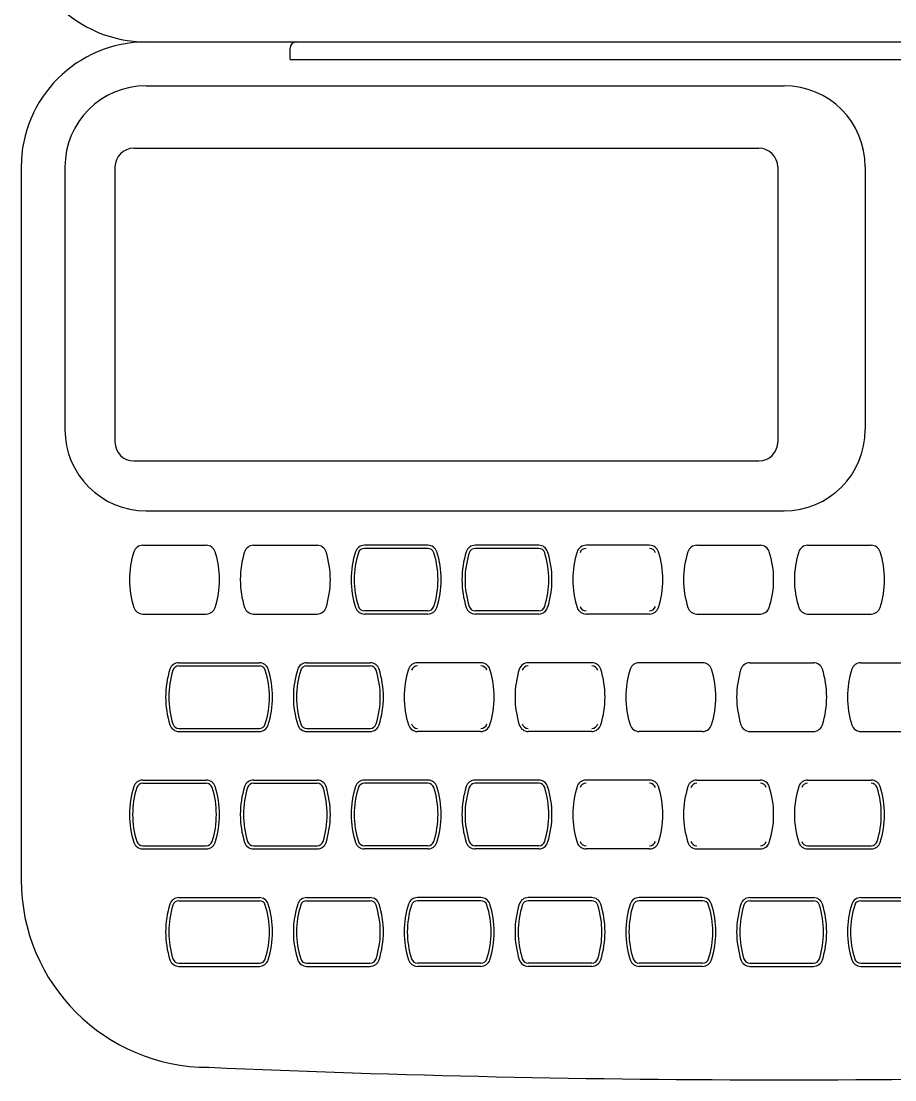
# Model space of a CAD drawing. Header units: millimetres. Extents: x -773.218 to -773.096, y 2678.22 to 2678.386.
# Drawn here: x -773.2177 to -773.1479, y 2678.2201 to 2678.3047 of the extents above; entities that cross this region are included whole.
import ezdxf

# ---------------------------------------------------------------- set-up
doc = ezdxf.new("R2010")
doc.units = ezdxf.units.MM
doc.header["$LTSCALE"] = 10
doc.layers.add('Móveis_estações', color=2, linetype='Continuous')

msp = doc.modelspace()

# ---------------------------------------------------------------- linework, layer by layer
at = {"layer": 'Móveis_estações', "color": 1}
for p, q in [((-773.2077210689113, 2678.303064513199), (-773.1957210689116, 2678.303064513199)), ((-773.1957210689116, 2678.303064513199), (-773.1177210689111, 2678.303064513199)), ((-773.1962210689112, 2678.301664513199), (-773.1962210689112, 2678.302564513199)), ((-773.1962210689112, 2678.301664513199), (-773.1172210689115, 2678.301664513199)), ((-773.2077210689113, 2678.299564513199), (-773.1567210689113, 2678.299564513199)), ((-773.2087210689115, 2678.294564513199), (-773.1587210689111, 2678.294564513199)), ((-773.2177210689113, 2678.293064513199), (-773.2177210689113, 2678.236064513199)), ((-773.2142210689112, 2678.293064513199), (-773.2142210689112, 2678.272064513199)), ((-773.2102210689113, 2678.293064513199), (-773.2102210689113, 2678.271061876061)), ((-773.1572210689114, 2678.293064513199), (-773.1572210689114, 2678.271061876061)), ((-773.1502210689114, 2678.293064513199), (-773.1502210689114, 2678.272064513199)), ((-773.2087210689115, 2678.26956187606), (-773.1587210689111, 2678.26956187606)), ((-773.2077210689113, 2678.265564513199), (-773.1567210689113, 2678.265564513199)), ((-773.2080003573628, 2678.262814513199), (-773.2029206437267, 2678.262814513199)), ((-773.1991386425207, 2678.262814513199), (-773.1940589288843, 2678.262814513199)), ((-773.1851972140421, 2678.262814513199), (-773.190276927678, 2678.262814513199)), ((-773.1851972140421, 2678.262564513199), (-773.190276927678, 2678.262564513199)), ((-773.1763354991995, 2678.262814513199), (-773.1814152128359, 2678.262814513199)), ((-773.1763354991995, 2678.262564513199), (-773.1814152128359, 2678.262564513199)), ((-773.1674737843566, 2678.262814513199), (-773.172553497993, 2678.262814513199)), ((-773.1636917831511, 2678.262814513199), (-773.1586120695144, 2678.262814513199)), ((-773.1548300683085, 2678.262814513199), (-773.149750354672, 2678.262814513199)), ((-773.2080003573628, 2678.257314513199), (-773.2029206437267, 2678.257314513199)), ((-773.1991386425207, 2678.257314513199), (-773.1940589288843, 2678.257314513199)), ((-773.1851972140421, 2678.257564513199), (-773.190276927678, 2678.257564513199)), ((-773.1851972140421, 2678.257314513199), (-773.190276927678, 2678.257314513199)), ((-773.1763354991995, 2678.257564513199), (-773.1814152128359, 2678.257564513199)), ((-773.1763354991995, 2678.257314513199), (-773.1814152128359, 2678.257314513199)), ((-773.1674737843566, 2678.257314513199), (-773.172553497993, 2678.257314513199)), ((-773.1636917831511, 2678.257314513199), (-773.1586120695144, 2678.257314513199)), ((-773.1548300683085, 2678.257314513199), (-773.149750354672, 2678.257314513199)), ((-773.2051093796122, 2678.253423131825), (-773.1986764427625, 2678.253423131825)), ((-773.2051093796122, 2678.253173131825), (-773.1986764427625, 2678.253173131825)), ((-773.194894441556, 2678.253423131825), (-773.1898147279198, 2678.253423131825)), ((-773.194894441556, 2678.253173131825), (-773.1898147279198, 2678.253173131825)), ((-773.1809530130774, 2678.253423131825), (-773.1860327267136, 2678.253423131825)), ((-773.172091298235, 2678.253423131825), (-773.1771710118715, 2678.253423131825)), ((-773.1632295833929, 2678.253423131825), (-773.1683092970288, 2678.253423131825)), ((-773.1594475821867, 2678.253423131825), (-773.1543678685503, 2678.253423131825)), ((-773.1505858673438, 2678.253423131825), (-773.1455061537076, 2678.253423131825)), ((-773.2051093796122, 2678.248173131825), (-773.1986764427625, 2678.248173131825)), ((-773.2051093796122, 2678.247923131825), (-773.1986764427625, 2678.247923131825)), ((-773.194894441556, 2678.248173131825), (-773.1898147279198, 2678.248173131825)), ((-773.194894441556, 2678.247923131825), (-773.1898147279198, 2678.247923131825)), ((-773.1809530130774, 2678.247923131825), (-773.1860327267136, 2678.247923131825)), ((-773.172091298235, 2678.247923131825), (-773.1771710118715, 2678.247923131825)), ((-773.1632295833929, 2678.247923131825), (-773.1683092970288, 2678.247923131825)), ((-773.1594475821867, 2678.247923131825), (-773.1543678685503, 2678.247923131825)), ((-773.1505858673438, 2678.247923131825), (-773.1455061537076, 2678.247923131825)), ((-773.2080003573628, 2678.244031750452), (-773.2029206437267, 2678.244031750452)), ((-773.2080003573628, 2678.243781750452), (-773.2029206437267, 2678.243781750452)), ((-773.1991386425207, 2678.244031750452), (-773.1940589288843, 2678.244031750452)), ((-773.1991386425207, 2678.243781750452), (-773.1940589288843, 2678.243781750452)), ((-773.1851972140421, 2678.244031750452), (-773.190276927678, 2678.244031750452)), ((-773.1851972140421, 2678.243781750452), (-773.190276927678, 2678.243781750452)), ((-773.1763354991995, 2678.244031750452), (-773.1814152128359, 2678.244031750452)), ((-773.1763354991995, 2678.243781750452), (-773.1814152128359, 2678.243781750452)), ((-773.1674737843566, 2678.244031750452), (-773.172553497993, 2678.244031750452)), ((-773.1636917831511, 2678.244031750452), (-773.1586120695144, 2678.244031750452)), ((-773.1548300683085, 2678.244031750452), (-773.149750354672, 2678.244031750452)), ((-773.2080003573628, 2678.238781750452), (-773.2029206437267, 2678.238781750452)), ((-773.1991386425207, 2678.238781750452), (-773.1940589288843, 2678.238781750452)), ((-773.1851972140421, 2678.238781750452), (-773.190276927678, 2678.238781750452)), ((-773.1763354991995, 2678.238781750452), (-773.1814152128359, 2678.238781750452)), ((-773.1548300683085, 2678.238781750452), (-773.149750354672, 2678.238781750452)), ((-773.2080003573628, 2678.238531750452), (-773.2029206437267, 2678.238531750452)), ((-773.1991386425207, 2678.238531750452), (-773.1940589288843, 2678.238531750452)), ((-773.1851972140421, 2678.238531750452), (-773.190276927678, 2678.238531750452)), ((-773.1763354991995, 2678.238531750452), (-773.1814152128359, 2678.238531750452)), ((-773.1674737843566, 2678.238531750452), (-773.172553497993, 2678.238531750452)), ((-773.1636917831511, 2678.238531750452), (-773.1586120695144, 2678.238531750452)), ((-773.1548300683085, 2678.238531750452), (-773.149750354672, 2678.238531750452)), ((-773.2051093796122, 2678.234640369078), (-773.1986764427625, 2678.234640369078)), ((-773.2051093796122, 2678.234390369078), (-773.1986764427625, 2678.234390369078)), ((-773.194894441556, 2678.234640369078), (-773.1898147279198, 2678.234640369078)), ((-773.194894441556, 2678.234390369078), (-773.1898147279198, 2678.234390369078)), ((-773.1809530130774, 2678.234640369078), (-773.1860327267136, 2678.234640369078)), ((-773.1809530130774, 2678.234390369078), (-773.1860327267136, 2678.234390369078)), ((-773.172091298235, 2678.234640369078), (-773.1771710118715, 2678.234640369078)), ((-773.172091298235, 2678.234390369078), (-773.1771710118715, 2678.234390369078)), ((-773.1632295833929, 2678.234640369078), (-773.1683092970288, 2678.234640369078)), ((-773.1632295833929, 2678.234390369078), (-773.1683092970288, 2678.234390369078)), ((-773.1594475821867, 2678.234640369078), (-773.1543678685503, 2678.234640369078)), ((-773.1594475821867, 2678.234390369078), (-773.1543678685503, 2678.234390369078)), ((-773.1505858673438, 2678.234640369078), (-773.1455061537076, 2678.234640369078)), ((-773.1505858673438, 2678.234390369078), (-773.1455061537076, 2678.234390369078)), ((-773.2051093796122, 2678.229390369078), (-773.1986764427625, 2678.229390369078)), ((-773.194894441556, 2678.229390369078), (-773.1898147279198, 2678.229390369078)), ((-773.1809530130774, 2678.229390369078), (-773.1860327267136, 2678.229390369078)), ((-773.172091298235, 2678.229390369078), (-773.1771710118715, 2678.229390369078)), ((-773.1632295833929, 2678.229390369078), (-773.1683092970288, 2678.229390369078)), ((-773.1594475821867, 2678.229390369078), (-773.1543678685503, 2678.229390369078)), ((-773.1505858673438, 2678.229390369078), (-773.1455061537076, 2678.229390369078)), ((-773.2051093796122, 2678.229140369078), (-773.1986764427625, 2678.229140369078)), ((-773.194894441556, 2678.229140369078), (-773.1898147279198, 2678.229140369078)), ((-773.1809530130774, 2678.229140369078), (-773.1860327267136, 2678.229140369078)), ((-773.172091298235, 2678.229140369078), (-773.1771710118715, 2678.229140369078)), ((-773.1632295833929, 2678.229140369078), (-773.1683092970288, 2678.229140369078)), ((-773.1594475821867, 2678.229140369078), (-773.1543678685503, 2678.229140369078)), ((-773.1505858673438, 2678.229140369078), (-773.1455061537076, 2678.229140369078))]:
    msp.add_line(p, q, dxfattribs=at)
for centre, radius, start, end in [((-773.2077210689113, 2678.313064513199), 0.01, 180, 270), ((-773.2077210689113, 2678.293064513199), 0.01, 90, 180), ((-773.1957210689116, 2678.302564513199), 0.0005, 90, 180), ((-773.2077210689113, 2678.293064513199), 0.006500000000000001, 90, 180), ((-773.1567210689113, 2678.293064513199), 0.006500000000000001, 0, 90), ((-773.2087210689115, 2678.293064513199), 0.0015, 90, 180), ((-773.1587210689111, 2678.293064513199), 0.0015, 0, 90), ((-773.2077210689113, 2678.272064513199), 0.006500000000000001, 180, 270), ((-773.1567210689113, 2678.272064513199), 0.006500000000000001, 270, 0), ((-773.2087210689115, 2678.271061876061), 0.0015, 180, 270), ((-773.1587210689111, 2678.271061876061), 0.0015, 270, 0), ((-773.2017067945258, 2678.260064513199), 0.007353706019065275, 162.3705228711065, 197.6294771288935), ((-773.2080003573628, 2678.262064513199), 0.00075, 90, 162.3705228711065), ((-773.2029206437269, 2678.262064513199), 0.00075, 17.62947713012331, 90), ((-773.209214206564, 2678.260064513199), 0.007353706019065275, 342.3705228698767, 17.62947713012331), ((-773.1928450796831, 2678.260064513199), 0.007353706019065275, 162.3705228711065, 197.6294771288935), ((-773.1991386425207, 2678.262064513199), 0.00075, 90, 162.3705228711065), ((-773.1940589288843, 2678.262064513199), 0.00075, 17.62947713012331, 90), ((-773.2003524917213, 2678.260064513199), 0.007353706019065275, 342.3705228698767, 17.62947713012331), ((-773.1839833648407, 2678.260064513199), 0.007353706019065275, 162.3705228698767, 197.6294771301233), ((-773.190276927678, 2678.262064513199), 0.00075, 90, 162.3705228698767), ((-773.190276927678, 2678.262064513199), 0.0005, 90, 162.3705228698767), ((-773.1851972140421, 2678.262064513199), 0.00075, 17.62947712889344, 90), ((-773.1851972140421, 2678.262064513199), 0.0005, 17.62947712889344, 90), ((-773.1914907768792, 2678.260064513199), 0.007353706019065275, 342.3705228711066, 17.62947712889344), ((-773.1751216499986, 2678.260064513199), 0.007353706019065275, 162.3705228698767, 197.6294771301233), ((-773.1814152128359, 2678.262064513199), 0.00075, 90, 162.3705228698767), ((-773.1814152128359, 2678.262064513199), 0.0005, 90, 162.3705228698767), ((-773.1763354991995, 2678.262064513199), 0.00075, 17.62947712889344, 90), ((-773.1763354991995, 2678.262064513199), 0.0005, 17.62947712889344, 90), ((-773.182629062037, 2678.260064513199), 0.007353706019065275, 342.3705228711066, 17.62947712889344), ((-773.1662599351562, 2678.260064513199), 0.007353706019065275, 162.3705228698767, 197.6294771301233), ((-773.172553497993, 2678.262064513199), 0.00075, 90, 162.3705228698767), ((-773.172553497993, 2678.262064513199), 0.0005, 90, 162.3705228698767), ((-773.1674737843566, 2678.262064513199), 0.00075, 17.62947712889344, 90), ((-773.1674737843566, 2678.262064513199), 0.0005, 17.62947712889344, 90), ((-773.1737673471941, 2678.260064513199), 0.007353706019065275, 342.3705228711066, 17.62947712889344), ((-773.1573982203136, 2678.260064513199), 0.007353706019065275, 162.3705228711065, 197.6294771288935), ((-773.1636917831511, 2678.262064513199), 0.00075, 90, 162.3705228711065), ((-773.1586120695144, 2678.262064513199), 0.00075, 17.62947713012331, 90), ((-773.1649056323517, 2678.260064513199), 0.007353706019065275, 342.3705228698767, 17.62947713012331), ((-773.1485365054709, 2678.260064513199), 0.007353706019065275, 162.3705228711065, 197.6294771288935), ((-773.1548300683085, 2678.262064513199), 0.00075, 90, 162.3705228711065), ((-773.149750354672, 2678.262064513199), 0.00075, 17.62947713012331, 90), ((-773.1560439175089, 2678.260064513199), 0.007353706019065275, 342.3705228698767, 17.62947713012331), ((-773.1839833648407, 2678.260064513199), 0.007103706019065275, 162.3705228698767, 197.6294771301233), ((-773.1914907768792, 2678.260064513199), 0.007103706019065275, 342.3705228711066, 17.62947712889344), ((-773.1751216499986, 2678.260064513199), 0.007103706019065275, 162.3705228698767, 197.6294771301233), ((-773.182629062037, 2678.260064513199), 0.007103706019065275, 342.3705228711066, 17.62947712889344), ((-773.2080003573628, 2678.258064513199), 0.00075, 197.6294771288935, 270), ((-773.2029206437269, 2678.258064513199), 0.00075, 270, 342.3705228698767), ((-773.1991386425207, 2678.258064513199), 0.00075, 197.6294771288935, 270), ((-773.1940589288843, 2678.258064513199), 0.00075, 270, 342.3705228698767), ((-773.190276927678, 2678.258064513199), 0.00075, 197.6294771301233, 270), ((-773.190276927678, 2678.258064513199), 0.0005, 197.6294771301233, 270), ((-773.1851972140421, 2678.258064513199), 0.0005, 270, 342.3705228711066), ((-773.1851972140421, 2678.258064513199), 0.00075, 270, 342.3705228711066), ((-773.1814152128359, 2678.258064513199), 0.00075, 197.6294771301233, 270), ((-773.1814152128359, 2678.258064513199), 0.0005, 197.6294771301233, 270), ((-773.1763354991995, 2678.258064513199), 0.0005, 270, 342.3705228711066), ((-773.1763354991995, 2678.258064513199), 0.00075, 270, 342.3705228711066), ((-773.172553497993, 2678.258064513199), 0.00075, 197.6294771301233, 270), ((-773.172553497993, 2678.258064513199), 0.0005, 197.6294771301233, 270), ((-773.1674737843566, 2678.258064513199), 0.0005, 270, 342.3705228711066), ((-773.1674737843566, 2678.258064513199), 0.00075, 270, 342.3705228711066), ((-773.1636917831511, 2678.258064513199), 0.00075, 197.6294771288935, 270), ((-773.1586120695144, 2678.258064513199), 0.00075, 270, 342.3705228698767), ((-773.1548300683085, 2678.258064513199), 0.00075, 197.6294771288935, 270), ((-773.149750354672, 2678.258064513199), 0.00075, 270, 342.3705228698767), ((-773.2051093796122, 2678.252673131825), 0.00075, 90, 162.3705228711065), ((-773.2051093796122, 2678.252673131825), 0.0005, 90, 162.3705228711065), ((-773.1986764427625, 2678.252673131825), 0.00075, 17.62947713012331, 90), ((-773.1986764427625, 2678.252673131825), 0.0005, 17.62947713012331, 90), ((-773.194894441556, 2678.252673131825), 0.00075, 90, 162.3705228711065), ((-773.194894441556, 2678.252673131825), 0.0005, 90, 162.3705228711065), ((-773.1898147279198, 2678.252673131825), 0.00075, 17.62947713012331, 90), ((-773.1898147279198, 2678.252673131825), 0.0005, 17.62947713012331, 90), ((-773.1860327267136, 2678.252673131825), 0.00075, 90, 162.3705228698767), ((-773.1860327267136, 2678.252673131825), 0.0005, 90, 162.3705228698767), ((-773.1809530130774, 2678.252673131825), 0.00075, 17.62947712889344, 90), ((-773.1809530130774, 2678.252673131825), 0.0005, 17.62947712889344, 90), ((-773.1771710118715, 2678.252673131825), 0.00075, 90, 162.3705228698767), ((-773.1771710118715, 2678.252673131825), 0.0005, 90, 162.3705228698767), ((-773.172091298235, 2678.252673131825), 0.00075, 17.62947712889344, 90), ((-773.172091298235, 2678.252673131825), 0.0005, 17.62947712889344, 90), ((-773.1683092970288, 2678.252673131825), 0.00075, 90, 162.3705228698767), ((-773.1632295833929, 2678.252673131825), 0.00075, 17.62947712889344, 90), ((-773.1594475821867, 2678.252673131825), 0.00075, 90, 162.3705228711065), ((-773.1543678685503, 2678.252673131825), 0.00075, 17.62947713012331, 90), ((-773.1505858673438, 2678.252673131825), 0.00075, 90, 162.3705228711065), ((-773.1988158167751, 2678.250673131826), 0.007353706019065275, 162.3705228711065, 197.6294771288935), ((-773.1988158167751, 2678.250673131826), 0.007103706019065275, 162.3705228711065, 197.6294771288935), ((-773.2049700055995, 2678.250673131826), 0.007103706019065275, 342.3705228698767, 17.62947713012331), ((-773.2049700055995, 2678.250673131826), 0.007353706019065275, 342.3705228698767, 17.62947713012331), ((-773.1886008787185, 2678.250673131826), 0.007353706019065275, 162.3705228711065, 197.6294771288935), ((-773.1886008787185, 2678.250673131826), 0.007103706019065275, 162.3705228711065, 197.6294771288935), ((-773.1961082907569, 2678.250673131826), 0.007103706019065275, 342.3705228698767, 17.62947713012331), ((-773.1961082907569, 2678.250673131826), 0.007353706019065275, 342.3705228698767, 17.62947713012331), ((-773.179739163877, 2678.250673131826), 0.007353706019065275, 162.3705228698767, 197.6294771301233), ((-773.1872465759147, 2678.250673131826), 0.007353706019065275, 342.3705228711066, 17.62947712889344), ((-773.1708774490344, 2678.250673131826), 0.007353706019065275, 162.3705228698767, 197.6294771301233), ((-773.1783848610726, 2678.250673131826), 0.007353706019065275, 342.3705228711066, 17.62947712889344), ((-773.1620157341918, 2678.250673131826), 0.007353706019065275, 162.3705228698767, 197.6294771301233), ((-773.1695231462297, 2678.250673131826), 0.007353706019065275, 342.3705228711066, 17.62947712889344), ((-773.1531540193491, 2678.250673131826), 0.007353706019065275, 162.3705228711065, 197.6294771288935), ((-773.1606614313873, 2678.250673131826), 0.007353706019065275, 342.3705228698767, 17.62947713012331), ((-773.1442923045063, 2678.250673131826), 0.007353706019065275, 162.3705228711065, 197.6294771288935), ((-773.2051093796122, 2678.248673131825), 0.00075, 197.6294771288935, 270), ((-773.2051093796122, 2678.248673131825), 0.0005, 197.6294771288935, 270), ((-773.1986764427625, 2678.248673131825), 0.0005, 270, 342.3705228698767), ((-773.1986764427625, 2678.248673131825), 0.00075, 270, 342.3705228698767), ((-773.194894441556, 2678.248673131825), 0.00075, 197.6294771288935, 270), ((-773.194894441556, 2678.248673131825), 0.0005, 197.6294771288935, 270), ((-773.1898147279198, 2678.248673131825), 0.0005, 270, 342.3705228698767), ((-773.1898147279198, 2678.248673131825), 0.00075, 270, 342.3705228698767), ((-773.1860327267136, 2678.248673131825), 0.00075, 197.6294771301233, 270), ((-773.1860327267136, 2678.248673131825), 0.0005, 197.6294771301233, 270), ((-773.1809530130774, 2678.248673131825), 0.0005, 270, 342.3705228711066), ((-773.1809530130774, 2678.248673131825), 0.00075, 270, 342.3705228711066), ((-773.1771710118715, 2678.248673131825), 0.00075, 197.6294771301233, 270), ((-773.1771710118715, 2678.248673131825), 0.0005, 197.6294771301233, 270), ((-773.172091298235, 2678.248673131825), 0.0005, 270, 342.3705228711066), ((-773.172091298235, 2678.248673131825), 0.00075, 270, 342.3705228711066), ((-773.1683092970288, 2678.248673131825), 0.00075, 197.6294771301233, 270), ((-773.1632295833929, 2678.248673131825), 0.00075, 270, 342.3705228711066), ((-773.1594475821867, 2678.248673131825), 0.00075, 197.6294771288935, 270), ((-773.1543678685503, 2678.248673131825), 0.00075, 270, 342.3705228698767), ((-773.1505858673438, 2678.248673131825), 0.00075, 197.6294771288935, 270), ((-773.2080003573628, 2678.243281750452), 0.00075, 90, 162.3705228711065), ((-773.2080003573628, 2678.243281750452), 0.0005, 90, 162.3705228711065), ((-773.2029206437269, 2678.243281750452), 0.00075, 17.62947713012331, 90), ((-773.2029206437269, 2678.243281750452), 0.0005, 17.62947713012331, 90), ((-773.1991386425207, 2678.243281750452), 0.00075, 90, 162.3705228711065), ((-773.1991386425207, 2678.243281750452), 0.0005, 90, 162.3705228711065), ((-773.1940589288843, 2678.243281750452), 0.00075, 17.62947713012331, 90), ((-773.1940589288843, 2678.243281750452), 0.0005, 17.62947713012331, 90), ((-773.190276927678, 2678.243281750452), 0.00075, 90, 162.3705228698767), ((-773.190276927678, 2678.243281750452), 0.0005, 90, 162.3705228698767), ((-773.1851972140421, 2678.243281750452), 0.00075, 17.62947712889344, 90), ((-773.1851972140421, 2678.243281750452), 0.0005, 17.62947712889344, 90), ((-773.1814152128359, 2678.243281750452), 0.00075, 90, 162.3705228698767), ((-773.1814152128359, 2678.243281750452), 0.0005, 90, 162.3705228698767), ((-773.1763354991995, 2678.243281750452), 0.00075, 17.62947712889344, 90), ((-773.1763354991995, 2678.243281750452), 0.0005, 17.62947712889344, 90), ((-773.172553497993, 2678.243281750452), 0.00075, 90, 162.3705228698767), ((-773.172553497993, 2678.243281750452), 0.0005, 90, 162.3705228698767), ((-773.1674737843566, 2678.243281750452), 0.00075, 17.62947712889344, 90), ((-773.1674737843566, 2678.243281750452), 0.0005, 17.62947712889344, 90), ((-773.1636917831511, 2678.243281750452), 0.00075, 90, 162.3705228711065), ((-773.1636917831511, 2678.243281750452), 0.0005, 90, 162.3705228711065), ((-773.1586120695144, 2678.243281750452), 0.00075, 17.62947713012331, 90), ((-773.1586120695144, 2678.243281750452), 0.0005, 17.62947713012331, 90), ((-773.1548300683085, 2678.243281750452), 0.00075, 90, 162.3705228711065), ((-773.1548300683085, 2678.243281750452), 0.0005, 90, 162.3705228711065), ((-773.149750354672, 2678.243281750452), 0.00075, 17.62947713012331, 90), ((-773.149750354672, 2678.243281750452), 0.0005, 17.62947713012331, 90), ((-773.2017067945258, 2678.241281750451), 0.007353706019065275, 162.3705228711065, 197.6294771288935), ((-773.2017067945258, 2678.241281750451), 0.007103706019065275, 162.3705228711065, 197.6294771288935), ((-773.209214206564, 2678.241281750451), 0.007103706019065275, 342.3705228698767, 17.62947713012331), ((-773.209214206564, 2678.241281750451), 0.007353706019065275, 342.3705228698767, 17.62947713012331), ((-773.1928450796831, 2678.241281750451), 0.007353706019065275, 162.3705228711065, 197.6294771288935), ((-773.1928450796831, 2678.241281750451), 0.007103706019065275, 162.3705228711065, 197.6294771288935), ((-773.2003524917213, 2678.241281750451), 0.007103706019065275, 342.3705228698767, 17.62947713012331), ((-773.2003524917213, 2678.241281750451), 0.007353706019065275, 342.3705228698767, 17.62947713012331), ((-773.1839833648407, 2678.241281750451), 0.007353706019065275, 162.3705228698767, 197.6294771301233), ((-773.1839833648407, 2678.241281750451), 0.007103706019065275, 162.3705228698767, 197.6294771301233), ((-773.1914907768792, 2678.241281750451), 0.007103706019065275, 342.3705228711066, 17.62947712889344), ((-773.1914907768792, 2678.241281750451), 0.007353706019065275, 342.3705228711066, 17.62947712889344), ((-773.1751216499986, 2678.241281750451), 0.007353706019065275, 162.3705228698767, 197.6294771301233), ((-773.1751216499986, 2678.241281750451), 0.007103706019065275, 162.3705228698767, 197.6294771301233), ((-773.182629062037, 2678.241281750451), 0.007103706019065275, 342.3705228711066, 17.62947712889344), ((-773.182629062037, 2678.241281750451), 0.007353706019065275, 342.3705228711066, 17.62947712889344), ((-773.1662599351562, 2678.241281750451), 0.007353706019065275, 162.3705228698767, 197.6294771301233), ((-773.1737673471941, 2678.241281750451), 0.007353706019065275, 342.3705228711066, 17.62947712889344), ((-773.1573982203136, 2678.241281750451), 0.007353706019065275, 162.3705228711065, 197.6294771288935), ((-773.1649056323517, 2678.241281750451), 0.007353706019065275, 342.3705228698767, 17.62947713012331), ((-773.1485365054709, 2678.241281750451), 0.007353706019065275, 162.3705228711065, 197.6294771288935), ((-773.1560439175089, 2678.241281750451), 0.007103706019065275, 342.3705228698767, 17.62947713012331), ((-773.1560439175089, 2678.241281750451), 0.007353706019065275, 342.3705228698767, 17.62947713012331), ((-773.2080003573628, 2678.239281750452), 0.00075, 197.6294771288935, 270), ((-773.2080003573628, 2678.239281750452), 0.0005, 197.6294771288935, 270), ((-773.2029206437269, 2678.239281750452), 0.0005, 270, 342.3705228698767), ((-773.2029206437269, 2678.239281750452), 0.00075, 270, 342.3705228698767), ((-773.1991386425207, 2678.239281750452), 0.00075, 197.6294771288935, 270), ((-773.1991386425207, 2678.239281750452), 0.0005, 197.6294771288935, 270), ((-773.1940589288843, 2678.239281750452), 0.0005, 270, 342.3705228698767), ((-773.1940589288843, 2678.239281750452), 0.00075, 270, 342.3705228698767), ((-773.190276927678, 2678.239281750452), 0.00075, 197.6294771301233, 270), ((-773.190276927678, 2678.239281750452), 0.0005, 197.6294771301233, 270), ((-773.1851972140421, 2678.239281750452), 0.0005, 270, 342.3705228711066), ((-773.1851972140421, 2678.239281750452), 0.00075, 270, 342.3705228711066), ((-773.1814152128359, 2678.239281750452), 0.00075, 197.6294771301233, 270), ((-773.1814152128359, 2678.239281750452), 0.0005, 197.6294771301233, 270), ((-773.1763354991995, 2678.239281750452), 0.0005, 270, 342.3705228711066), ((-773.1763354991995, 2678.239281750452), 0.00075, 270, 342.3705228711066), ((-773.172553497993, 2678.239281750452), 0.00075, 197.6294771301233, 270), ((-773.172553497993, 2678.239281750452), 0.0005, 197.6294771301233, 270), ((-773.1674737843566, 2678.239281750452), 0.0005, 270, 342.3705228711066), ((-773.1674737843566, 2678.239281750452), 0.00075, 270, 342.3705228711066), ((-773.1636917831511, 2678.239281750452), 0.00075, 197.6294771288935, 270), ((-773.1636917831511, 2678.239281750452), 0.0005, 197.6294771288935, 270), ((-773.1586120695144, 2678.239281750452), 0.0005, 270, 342.3705228698767), ((-773.1586120695144, 2678.239281750452), 0.00075, 270, 342.3705228698767), ((-773.1548300683085, 2678.239281750452), 0.00075, 197.6294771288935, 270), ((-773.1548300683085, 2678.239281750452), 0.0005, 197.6294771288935, 270), ((-773.149750354672, 2678.239281750452), 0.0005, 270, 342.3705228698767), ((-773.149750354672, 2678.239281750452), 0.00075, 270, 342.3705228698767), ((-773.2027210689112, 2678.236064513199), 0.015, 180, 270), ((-773.2051093796122, 2678.233890369078), 0.00075, 90, 162.3705228711065), ((-773.2051093796122, 2678.233890369078), 0.0005, 90, 162.3705228711065), ((-773.1986764427625, 2678.233890369078), 0.00075, 17.62947713012331, 90), ((-773.1986764427625, 2678.233890369078), 0.0005, 17.62947713012331, 90), ((-773.194894441556, 2678.233890369078), 0.00075, 90, 162.3705228711065), ((-773.194894441556, 2678.233890369078), 0.0005, 90, 162.3705228711065), ((-773.1898147279198, 2678.233890369078), 0.00075, 17.62947713012331, 90), ((-773.1898147279198, 2678.233890369078), 0.0005, 17.62947713012331, 90), ((-773.1860327267136, 2678.233890369078), 0.00075, 90, 162.3705228698767), ((-773.1860327267136, 2678.233890369078), 0.0005, 90, 162.3705228698767), ((-773.1809530130774, 2678.233890369078), 0.00075, 17.62947712889344, 90), ((-773.1809530130774, 2678.233890369078), 0.0005, 17.62947712889344, 90), ((-773.1771710118715, 2678.233890369078), 0.00075, 90, 162.3705228698767), ((-773.1771710118715, 2678.233890369078), 0.0005, 90, 162.3705228698767), ((-773.172091298235, 2678.233890369078), 0.00075, 17.62947712889344, 90), ((-773.172091298235, 2678.233890369078), 0.0005, 17.62947712889344, 90), ((-773.1683092970288, 2678.233890369078), 0.00075, 90, 162.3705228698767), ((-773.1683092970288, 2678.233890369078), 0.0005, 90, 162.3705228698767), ((-773.1632295833929, 2678.233890369078), 0.00075, 17.62947712889344, 90), ((-773.1632295833929, 2678.233890369078), 0.0005, 17.62947712889344, 90), ((-773.1594475821867, 2678.233890369078), 0.00075, 90, 162.3705228711065), ((-773.1594475821867, 2678.233890369078), 0.0005, 90, 162.3705228711065), ((-773.1543678685503, 2678.233890369078), 0.00075, 17.62947713012331, 90), ((-773.1543678685503, 2678.233890369078), 0.0005, 17.62947713012331, 90), ((-773.1505858673438, 2678.233890369078), 0.00075, 90, 162.3705228711065), ((-773.1505858673438, 2678.233890369078), 0.0005, 90, 162.3705228711065), ((-773.1988158167751, 2678.231890369078), 0.007353706019065275, 162.3705228711065, 197.6294771288935), ((-773.1988158167751, 2678.231890369078), 0.007103706019065275, 162.3705228711065, 197.6294771288935), ((-773.2049700055995, 2678.231890369078), 0.007103706019065275, 342.3705228698767, 17.62947713012331), ((-773.2049700055995, 2678.231890369078), 0.007353706019065275, 342.3705228698767, 17.62947713012331), ((-773.1886008787185, 2678.231890369078), 0.007353706019065275, 162.3705228711065, 197.6294771288935), ((-773.1886008787185, 2678.231890369078), 0.007103706019065275, 162.3705228711065, 197.6294771288935), ((-773.1961082907569, 2678.231890369078), 0.007103706019065275, 342.3705228698767, 17.62947713012331), ((-773.1961082907569, 2678.231890369078), 0.007353706019065275, 342.3705228698767, 17.62947713012331), ((-773.179739163877, 2678.231890369078), 0.007353706019065275, 162.3705228698767, 197.6294771301233), ((-773.179739163877, 2678.231890369078), 0.007103706019065275, 162.3705228698767, 197.6294771301233), ((-773.1872465759147, 2678.231890369078), 0.007103706019065275, 342.3705228711066, 17.62947712889344), ((-773.1872465759147, 2678.231890369078), 0.007353706019065275, 342.3705228711066, 17.62947712889344), ((-773.1708774490344, 2678.231890369078), 0.007353706019065275, 162.3705228698767, 197.6294771301233), ((-773.1708774490344, 2678.231890369078), 0.007103706019065275, 162.3705228698767, 197.6294771301233), ((-773.1783848610726, 2678.231890369078), 0.007103706019065275, 342.3705228711066, 17.62947712889344), ((-773.1783848610726, 2678.231890369078), 0.007353706019065275, 342.3705228711066, 17.62947712889344), ((-773.1620157341918, 2678.231890369078), 0.007353706019065275, 162.3705228698767, 197.6294771301233), ((-773.1620157341918, 2678.231890369078), 0.007103706019065275, 162.3705228698767, 197.6294771301233), ((-773.1695231462297, 2678.231890369078), 0.007103706019065275, 342.3705228711066, 17.62947712889344), ((-773.1695231462297, 2678.231890369078), 0.007353706019065275, 342.3705228711066, 17.62947712889344), ((-773.1531540193491, 2678.231890369078), 0.007353706019065275, 162.3705228711065, 197.6294771288935), ((-773.1531540193491, 2678.231890369078), 0.007103706019065275, 162.3705228711065, 197.6294771288935), ((-773.1606614313873, 2678.231890369078), 0.007103706019065275, 342.3705228698767, 17.62947713012331), ((-773.1606614313873, 2678.231890369078), 0.007353706019065275, 342.3705228698767, 17.62947713012331), ((-773.1442923045063, 2678.231890369078), 0.007353706019065275, 162.3705228711065, 197.6294771288935), ((-773.1442923045063, 2678.231890369078), 0.007103706019065275, 162.3705228711065, 197.6294771288935), ((-773.2051093796122, 2678.229890369078), 0.00075, 197.6294771288935, 270), ((-773.2051093796122, 2678.229890369078), 0.0005, 197.6294771288935, 270), ((-773.1986764427625, 2678.229890369078), 0.0005, 270, 342.3705228698767), ((-773.1986764427625, 2678.229890369078), 0.00075, 270, 342.3705228698767), ((-773.194894441556, 2678.229890369078), 0.00075, 197.6294771288935, 270), ((-773.194894441556, 2678.229890369078), 0.0005, 197.6294771288935, 270), ((-773.1898147279198, 2678.229890369078), 0.0005, 270, 342.3705228698767), ((-773.1898147279198, 2678.229890369078), 0.00075, 270, 342.3705228698767), ((-773.1860327267136, 2678.229890369078), 0.00075, 197.6294771301233, 270), ((-773.1860327267136, 2678.229890369078), 0.0005, 197.6294771301233, 270), ((-773.1809530130774, 2678.229890369078), 0.0005, 270, 342.3705228711066), ((-773.1809530130774, 2678.229890369078), 0.00075, 270, 342.3705228711066), ((-773.1771710118715, 2678.229890369078), 0.00075, 197.6294771301233, 270), ((-773.1771710118715, 2678.229890369078), 0.0005, 197.6294771301233, 270), ((-773.172091298235, 2678.229890369078), 0.0005, 270, 342.3705228711066), ((-773.172091298235, 2678.229890369078), 0.00075, 270, 342.3705228711066), ((-773.1683092970288, 2678.229890369078), 0.00075, 197.6294771301233, 270), ((-773.1683092970288, 2678.229890369078), 0.0005, 197.6294771301233, 270), ((-773.1632295833929, 2678.229890369078), 0.0005, 270, 342.3705228711066), ((-773.1632295833929, 2678.229890369078), 0.00075, 270, 342.3705228711066), ((-773.1594475821867, 2678.229890369078), 0.00075, 197.6294771288935, 270), ((-773.1594475821867, 2678.229890369078), 0.0005, 197.6294771288935, 270), ((-773.1543678685503, 2678.229890369078), 0.0005, 270, 342.3705228698767), ((-773.1543678685503, 2678.229890369078), 0.00075, 270, 342.3705228698767), ((-773.1505858673438, 2678.229890369078), 0.00075, 197.6294771288935, 270), ((-773.1505858673438, 2678.229890369078), 0.0005, 197.6294771288935, 270), ((-773.1567210689113, 2679.278564513199), 1.058499999999615, 267.5092714660641, 272.4907285339359)]:
    msp.add_arc(centre, radius, start, end, dxfattribs=at)

doc.saveas('drawing.dxf')
